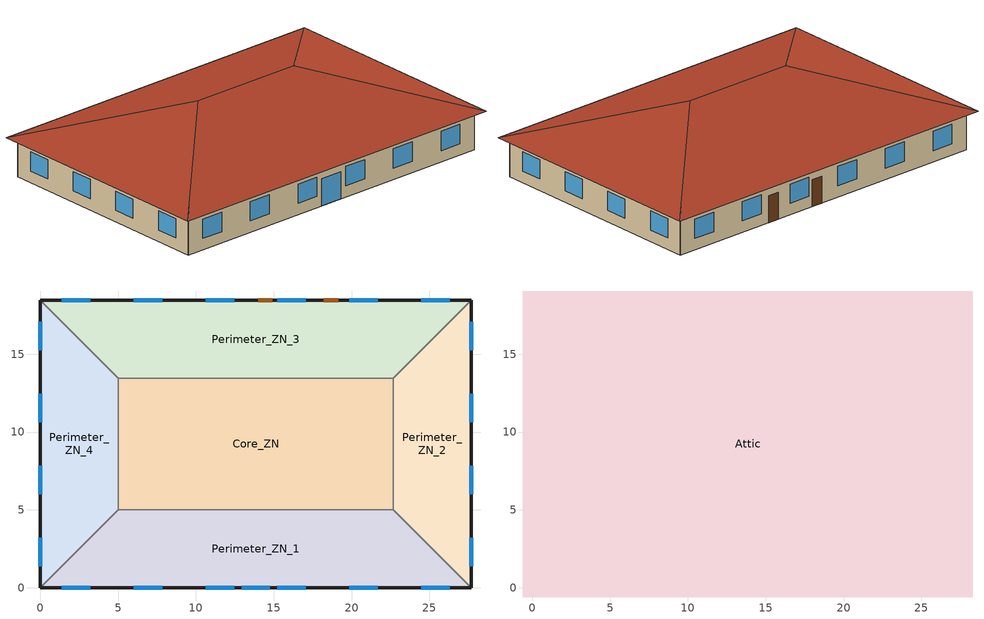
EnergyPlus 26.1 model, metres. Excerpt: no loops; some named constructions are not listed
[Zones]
Core_ZN
 floor adiabatic (Core_ZN_floor_Ffactor): 5,13.46 22.69,13.46 22.69,5 5,5 z0
 wall to Perimeter_ZN_1 (int_wall): 5,5 22.69,5 z0:3.05
 wall to Perimeter_ZN_2 (int_wall): 22.69,5 22.69,13.46 z0:3.05
 wall to Perimeter_ZN_3 (int_wall): 22.69,13.46 5,13.46 z0:3.05
 wall to Perimeter_ZN_4 (int_wall): 5,13.46 5,5 z0:3.05
Perimeter_ZN_1
 floor ground (Perimeter_ZN_1_floor_Ffactor): 27.69,0 0,0 5,5 22.69,5 z0
 wall outside (nonres_ext_wall_grd): 0,0 27.69,0 z0:3.05
 wall to Perimeter_ZN_4 (int_wall): 5,5 0,0 z0:3.05
 wall to Perimeter_ZN_2 (int_wall): 27.69,0 22.69,5 z0:3.05
 window (Window_U_0.504_SHGC_South_0.229): 1.39,0 3.22,0 / 6.01,0 7.84,0 / 10.62,0 12.45,0 / 15.24,0 17.07,0 / 19.85,0 21.68,0 / 24.47,0 26.3,0 z0.9:2.42; 12.93,0 14.76,0 z0:2.13
Perimeter_ZN_2
 floor ground (Perimeter_ZN_2_floor_Ffactor): 22.69,13.46 27.69,18.46 27.69,0 22.69,5 z0
 wall outside (nonres_ext_wall_grd): 27.69,0 27.69,18.46 z0:3.05
 wall to Perimeter_ZN_3 (int_wall): 27.69,18.46 22.69,13.46 z0:3.05
 window (Window_U_0.504_SHGC_East_0.229): 27.69,15.24 27.69,17.07 / 27.69,10.62 27.69,12.45 / 27.69,6.01 27.69,7.84 / 27.69,1.39 27.69,3.22 z0.9:2.42
Perimeter_ZN_3
 floor ground (Perimeter_ZN_3_floor_Ffactor): 5,13.46 0,18.46 27.69,18.46 22.69,13.46 z0
 wall outside (nonres_ext_wall_grd): 27.69,18.46 0,18.46 z0:3.05
 wall to Perimeter_ZN_4 (int_wall): 0,18.46 5,13.46 z0:3.05
 window (Window_U_0.504_SHGC_North_0.229): 26.3,18.46 24.47,18.46 / 21.68,18.46 19.85,18.46 / 17.07,18.46 15.24,18.46 / 12.45,18.46 10.62,18.46 / 7.84,18.46 6.01,18.46 / 3.22,18.46 1.39,18.46 z0.9:2.42
 door (Swinging Door_con): 14.91,18.46 14,18.46 / 19.13,18.46 18.22,18.46 z0:2.13
Perimeter_ZN_4
 floor ground (Perimeter_ZN_4_floor_Ffactor): 5,5 0,0 0,18.46 5,13.46 z0
 wall outside (nonres_ext_wall_grd): 0,18.46 0,0 z0:3.05
 window (Window_U_0.504_SHGC_West_0.229): 0,3.22 0,1.39 / 0,7.84 0,6.01 / 0,12.45 0,10.62 / 0,17.07 0,15.24 z0.9:2.42
Attic
 floor outside (ext_soffit_floor): -0.6,19.06 0,18.46 0,0 -0.6,-0.6 z3.05; 0,0 27.69,0 28.29,-0.6 -0.6,-0.6 z3.05; 28.29,19.06 28.29,-0.6 27.69,0 27.69,18.46 z3.05; -0.6,19.06 28.29,19.06 27.69,18.46 0,18.46 z3.05
 floor to Perimeter_ZN_1 (nonres_roof_floor): 0,0 5,5 22.69,5 27.69,0 z3.05
 floor to Perimeter_ZN_4 (nonres_roof_floor): 5,13.46 5,5 0,0 0,18.46 z3.05
 floor to Perimeter_ZN_2 (nonres_roof_floor): 22.69,5 22.69,13.46 27.69,18.46 27.69,0 z3.05
 floor to Core_ZN (nonres_roof_floor): 5,13.46 22.69,13.46 22.69,5 5,5 z3.05
 floor to Perimeter_ZN_3 (nonres_roof_floor): 0,18.46 27.69,18.46 22.69,13.46 5,13.46 z3.05
 roof outside (AtticRoofDeck): 28.29,19.06,3.05 -0.6,19.06,3.05 9.23,9.23,6.33 18.46,9.23,6.33; -0.6,19.06,3.05 -0.6,-0.6,3.05 9.23,9.23,6.33; 28.29,-0.6,3.05 28.29,19.06,3.05 18.46,9.23,6.33; -0.6,-0.6,3.05 28.29,-0.6,3.05 18.46,9.23,6.33 9.23,9.23,6.33
[Material:NoMass]
Nonres_Roof_Insulation: Roughness=MediumSmooth; Thermal Resistance {m2-K/W}=6.23479; Thermal Absorptance=0.9; Solar Absorptance=0.7; Visible Absorptance=0.7
[Construction]
nonres_roof: Nonres_Roof_Insulation, G01 16mm gypsum board
[Material]
G01 16mm gypsum board: Roughness=MediumSmooth; Thickness {m}=0.0159; Conductivity {W/m-K}=0.16; Density {kg/m3}=800; Specific Heat {J/kg-K}=1090
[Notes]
Case = ASHRAE901_OfficeSmall_STD2019_NewDelhi
AnalysisPurpose = ProgressIndicator
AnalysisCodeName = ASHRAE901
AnalysisAmendment = NoneAmend
AnalysisPrototype = OfficeSmall
AnalysisScope = National
AnalysisState = National
AnalysisCity = IND_Delhi_NewDelhi
AnalysisCustomFlag = Default
hvac_autogen = Default
roof_solar_absorp = 0.7
sidelighting_control = yes_AY
economizer = NoEconomizer
skip_economizer_control = No
exterior_lights_watts = 0
exterior_lights_watts_a = 87.95
exterior_lights_watts_b = 200.47
door_infil = 0.129785425
frac_ofpk = 0.144
damper_sch = MinOA_Sched
economizer_lockout = LockoutWithHeating
STD189_overhang = no
ext_lgt_sch = Exterior_Lgt_ALWAYS_ON
HtgSetP_Sch = HTGSETP_SCH_NO_OPTIMUM
CLGSETP_SCH = CLGSETP_SCH_NO_OPTIMUM
pipe_heat_loss = 571
skip_EMSprogram = yes
Wfile_TMY3 = IND_Delhi_New.Delhi-Safdarjung.AP.421820_IWEC2.epw
receptacle_ctrl_occ_reduction_frac = 0.959505267
receptacle_ctrl_unocc_reduction_frac = 0.818955113
CodeName = ASHRAE90.1_STD2019
exterior_lights_watts_c = 773.25
Addendum_AH = Yes
LPD_Ctrl = 0.02
office_standby_mode = Yes
Core_ZN_SWH_flow = 4.048e-06
VT_Elec_Wheater = No
roof_emissivity = 0.9
ZoneSysMapID = DEFAULT
Filename_left = ASHRAE901_OfficeSmall_STD2019_NewDelhi
